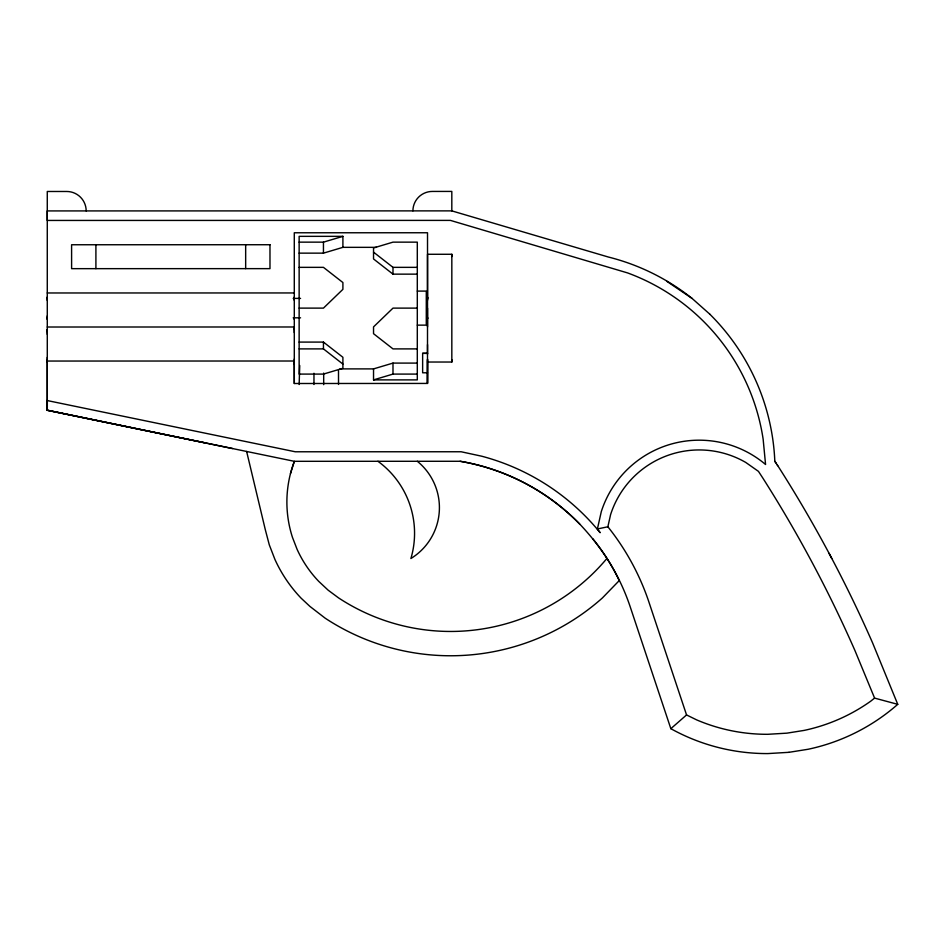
<?xml version="1.0" encoding="UTF-8"?>
<svg xmlns="http://www.w3.org/2000/svg" width="945" height="945" viewBox="0 0 945 945"><rect width="100%" height="100%" fill="white"/><g stroke="black" fill="none" stroke-linecap="round" stroke-linejoin="round"><path stroke-width="1.42" d="M246.621 451.45L265.309 529.696L269.29 544.84L274.936 559.452A139.08 139.08 0 0 0 301.136 598.197L309.96 606.442L325.174 618.184A228.147 228.147 0 0 0 602.414 597.937L619.235 580.596C609.419 559.653 595.551 540.823 579.71 524.05A217.822 217.822 0 0 0 460.109 461.278L294.32 461.314L47.285 410.284L47.321 400.231M47.274 359.962L47.274 362.136L47.274 357.375M47.274 331.742L47.274 329.569L47.274 334.341M47.262 317.65L47.262 319.115L47.262 315.902M47.262 298.691L47.262 297.226L47.262 300.439M294.297 364.546L294.297 362.029M294.297 329.604L294.297 327.1L294.297 332.581M294.297 298.667L294.297 297.202L294.297 300.404M299.14 384.509L299.742 365.538M323.686 384.674L323.686 373.074M427.53 359.691L427.494 383.434L294.308 383.505L294.297 359.053M427.518 298.644L427.518 297.179L427.518 300.392M427.518 362.029L451.828 362.029L451.84 359.691M47.285 400.562L295.289 451.781L461.136 451.757L481.726 456.211A227.355 227.355 0 0 1 600.158 532.696L597.405 528.976L601.303 511.599A102.792 102.792 0 0 1 765.568 464.491L763.147 439.236A210.57 210.57 0 0 0 627.574 272.916L450.446 220.398L47.262 220.445L47.25 210.924L451.816 210.877L608.391 257.04A220.102 220.102 0 0 1 692.118 298.455L709.707 314.083M874.597 698.107L870.699 701.202A178.888 178.888 0 0 1 804.16 730.402L786.913 733.155L767.801 734.3A178.888 178.888 0 0 1 696.607 719.866L686.554 714.94L648.435 600.63C639.293 573.887 625.519 548.832 607.871 526.767L610.6 514.588A93.035 93.035 0 0 1 745.711 462.412L758.457 471.378L762.58 477.674A1281.692 1281.692 0 0 1 854.977 650.632L874.597 698.107L897.75 704.332L872.589 642.883A1300.946 1300.946 0 0 0 778.81 467.326L774.817 461.243A220.102 220.102 0 0 0 709.707 314.083M290.469 473.61L294.367 461.302A114.735 114.735 0 0 0 292.454 537.351L297.12 549.399A114.735 114.735 0 0 0 318.725 581.364L328.163 590.188L338.534 597.878A203.837 203.837 0 0 0 606.879 558.507M592.751 538.709A217.822 217.822 0 0 1 630.315 607.127L670.844 728.678L686.554 714.94M299.14 242.144L323.45 242.144L342.905 236.345L342.905 247.342L323.45 253.142L299.14 253.142M339.987 368.893L373.535 368.893L392.99 363.093L417.3 363.093M373.535 368.893L373.535 379.89L392.99 374.09L417.3 374.09M597.405 528.976L607.871 526.767M788.992 752.314L808.164 749.255A198.166 198.166 0 0 0 897.75 704.332M789.004 752.314L767.931 753.578A198.166 198.166 0 0 1 670.844 728.678M342.905 236.345L299.14 236.345L299.14 374.09L323.45 374.09L342.905 368.278L342.905 357.293L323.45 342.09L299.14 342.09M342.905 247.342L376.453 247.342M451.828 256.544L451.828 254.276L427.518 254.276L427.53 326.994M299.14 267.352L323.45 267.352L342.905 282.543L342.905 289.335L323.45 308.117L299.14 308.117M373.535 252.15L392.99 267.352L417.3 267.352M373.535 379.89L417.3 379.89L417.3 242.144L392.99 242.144L373.535 247.956L373.535 258.954L392.99 274.144L417.3 274.144M417.3 291.095L426.289 291.095L426.289 325.139L417.3 325.139M47.262 292.974L294.297 292.95M293.198 298.396L300.569 298.396M417.3 308.117L392.99 308.117L373.535 326.899L373.535 333.691L392.99 348.894L417.3 348.894M293.198 317.827L300.569 317.827M47.274 327.017L294.297 326.982M299.14 348.894L323.45 348.894L342.905 364.085M422.639 353.335L427.506 353.335L422.639 353.335L422.639 372.791L427.506 372.791M294.308 361.014L47.274 361.049L47.309 410.272L232.612 448.544M47.321 410.201L204.486 442.721M666.851 281.35L692.13 298.455M774.817 461.243L775.916 462.908M777.298 465.023L777.711 465.649M829.06 553.309L831.742 558.483M338.499 370.393L338.523 384.45M451.816 210.877L451.816 191.422L432.361 191.433A19.443 19.443 0 0 0 412.918 210.877M451.828 254.276L451.828 362.029M427.518 344.594L427.518 354.198M427.53 359.171L427.483 383.434L427.518 308.117M427.518 299.411L427.518 232.753L294.285 232.777L294.297 383.505M392.99 267.352L392.99 274.144M392.99 363.093L392.99 374.09M323.45 242.144L323.45 253.142M323.45 342.09L323.45 348.894M313.964 373.251L313.964 384.497M245.665 244.731L245.665 268.64M95.906 244.755L95.906 268.663M47.285 410.284L47.274 191.481L66.729 191.481A19.443 19.443 0 0 1 86.172 210.924M460.12 461.278A217.775 217.775 0 0 1 579.71 524.062M377.917 461.278A89.019 89.019 0 0 1 410.898 558.519A59.653 59.653 0 0 0 417.3 461.278M294.297 317.614L294.297 319.079L294.297 317.614M427.518 318.689L427.518 317.591L427.518 318.689M269.975 244.731L71.596 244.755L71.607 268.663L269.986 268.64L269.975 244.731"/></g></svg>
